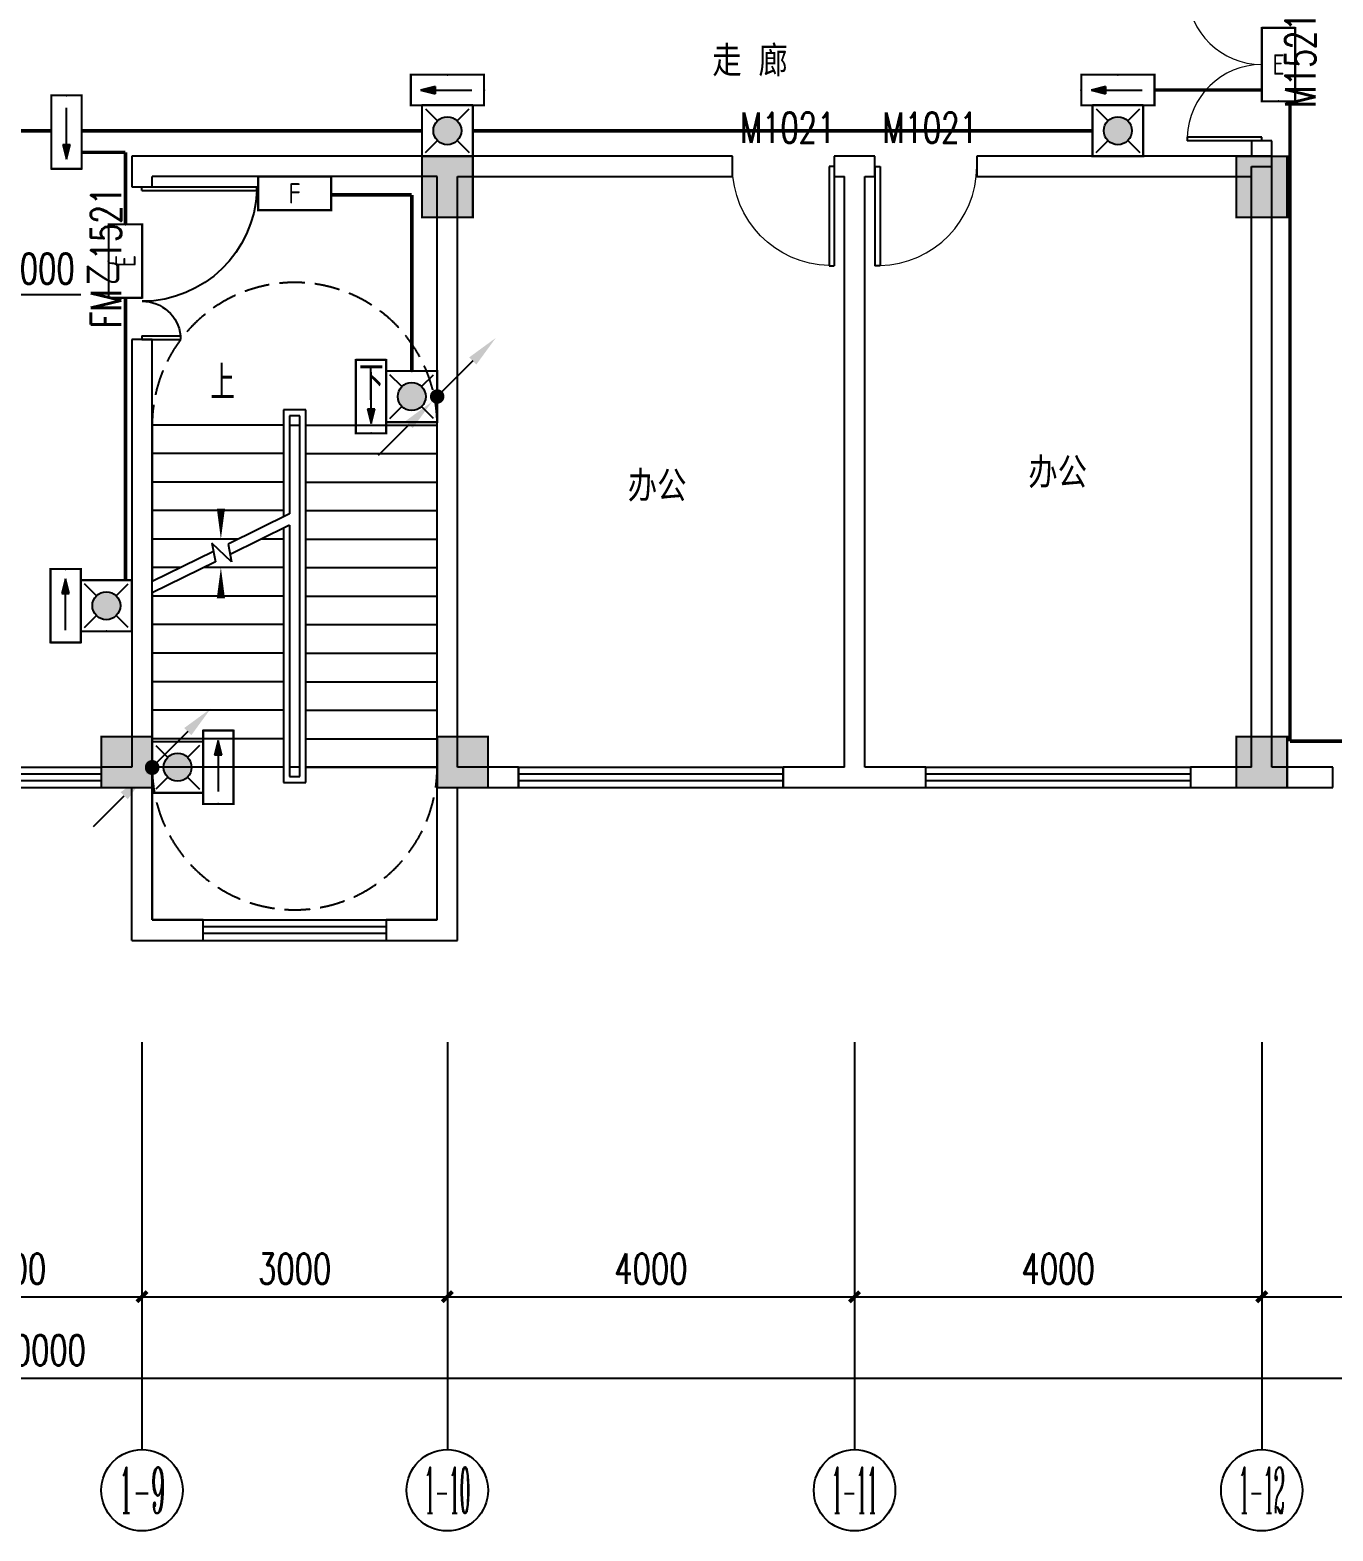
# Model space of a CAD drawing. Extents: x -6243262 to 3079315, y -2914302 to 172723.
# Drawn here: x -1797498 to -1784698, y -671430 to -656691 of the extents above; entities that cross this region are included whole.
import ezdxf
from ezdxf.enums import TextEntityAlignment as Align

# ---------------------------------------------------------------- set-up
doc = ezdxf.new("R2010")
doc.units = 0
doc.header["$LTSCALE"] = 1000
doc.linetypes.add('DASH', pattern=[0.35, 0.25, -0.1])
for name, color, linetype in [('0-柱网', 2, 'Continuous'), ('AXIS', 3, 'Continuous'), ('AXIS_TEXT', 7, 'Continuous'), ('DIM_ELEV', 3, 'Continuous'), ('DIM_SYMB', 3, 'Continuous'), ('DOOR_FIRE', 4, 'Continuous'), ('DOOR_FIRE_TEXT', 7, 'Continuous'), ('EQUIP-应急', 3, 'Continuous'), ('LWIRE', 4, 'Continuous'), ('PUB_TEXT', 7, 'Continuous'), ('STAIR', 2, 'Continuous'), ('WALL', 9, 'Continuous'), ('WINDOW', 4, 'Continuous'), ('WINDOW_TEXT', 7, 'Continuous'), ('WIRE-应急', 1, 'DASH')]:
    doc.layers.add(name, color=color, linetype=linetype)
doc.styles.add('-宋体', font='', dxfattribs={"width": 0.8})
doc.styles.add('_TCH_AXIS', font='COMPLEX', dxfattribs={"bigfont": 'GBCBIG'})
doc.styles.add('_TCH_DIM', font='SIMPLEX', dxfattribs={"bigfont": 'GBCBIG'})
doc.styles.add('_TCH_DIM_T3', font='SIMPLEX', dxfattribs={"width": 0.705882, "bigfont": 'GBCBIG'})
doc.styles.add('_TCH_WINDOW', font='SIMPLEX', dxfattribs={"height": 3.5, "bigfont": 'GBCBIG'})
doc.styles.add('_TEL_ATTDEF', font='gbenor', dxfattribs={"bigfont": 'gbcbig'})
doc.styles.add('_TEL_DIM', font='SIMPLEX', dxfattribs={"width": 0.8, "height": 3.5, "bigfont": 'HZTXT'})
doc.styles.add('COMPLEX', font='COMPLEX')
doc.styles.get("Standard").update_dxf_attribs({"font": 'gbenor.shx', "bigfont": 'gbcbig.shx'})
doc.styles.get('-宋体').set_extended_font_data('SimSun')
doc.dimstyles.new('_TCH_ARCH&&100', dxfattribs={"dimtxt": 297.5, "dimasz": 100, "dimexe": 250, "dimexo": 300, "dimgap": 126.25, "dimtad": 1, "dimdec": 0, "dimzin": 0, "dimdsep": 46, "dimtxsty": '_TCH_DIM_T3', "dimblk": 'ARCHTICK', "dimcen": 0.09, "dimclrt": 7, "dimazin": 2, "dimtfac": 1, "dimtdec": 0, "dimtix": 1, "dimtmove": 2, "dimatfit": 3, "dimfxl": 0, "dimtolj": 1, "dimtzin": 0, "dimarcsym": 0})

# ---------------------------------------------------------------- blocks, each defined once
blk = doc.blocks.new('1#柱网')
at = {"layer": '0-柱网'}
for points in [[(517855, 85967), (517855, 85367), (518355, 85367), (518355, 85967)], [(525855, 85967), (525855, 85367), (526355, 85367), (526355, 85967)], [(514705, 80267), (514705, 79767), (515205, 79767), (515205, 80267)], [(518005, 80267), (518005, 79767), (518505, 79767), (518505, 80267)], [(525855, 80267), (525855, 79767), (526355, 79767), (526355, 80267)]]:
    blk.add_hatch(color=0, dxfattribs=at).paths.add_polyline_path(points)
at = {"layer": '0-柱网', "color": 0, "const_width": 20}
for points in [[(517855, 85967), (517855, 85367), (518355, 85367), (518355, 85967), (517855, 85967)], [(525855, 85967), (525855, 85367), (526355, 85367), (526355, 85967), (525855, 85967)], [(514705, 80267), (514705, 79767), (515205, 79767), (515205, 80267), (514705, 80267)], [(518005, 80267), (518005, 79767), (518505, 79767), (518505, 80267), (518005, 80267)], [(525855, 80267), (525855, 79767), (526355, 79767), (526355, 80267), (525855, 80267)]]:
    blk.add_lwpolyline(points, dxfattribs=at)
blk = doc.blocks.new('$WINLIB2D$00000001')
at = {"color": 0}
for points in [[(-0.5, 0.5), (-0.5, -0.5)], [(-0.5, 0.5), (0.5, 0.5)], [(0.5, -0.5), (0.5, 0.5)], [(0.5, 0.1667), (-0.5, 0.1667)], [(0.5, -0.1667), (-0.5, -0.1667)], [(-0.5, -0.5), (0.5, -0.5)]]:
    blk.add_lwpolyline(points, dxfattribs=at)
blk = doc.blocks.new('$DorLib2D$00000002')
at = {"color": 0}
for p, q in [((-0.5, 0), (-0.5, 0.4875)), ((-0.475, 0.4875), (-0.5, 0.4875)), ((-0.475, 0), (-0.475, 0.4875)), ((0.475, 0), (0.475, 0.4875)), ((0.475, 0.4875), (0.5, 0.4875)), ((0.5, 0), (0.5, 0.4875)), ((-0.5, 0), (-0.475, 0)), ((0.5, 0), (0.475, 0))]:
    blk.add_line(p, q, dxfattribs=at)
at = {"color": 0, "lineweight": 13}
for centre, start, end in [((-0.4875, 0), 0, 88.53072), ((0.4875, 0), 91.46928, 180)]:
    blk.add_arc(centre, 0.4875, start, end, dxfattribs=at)
blk = doc.blocks.new('$DorLib2D$00000001')
at = {"color": 0}
for p, q in [((0.45, 0.975), (0.5, 0.975)), ((0.45, 0), (0.45, 0.975)), ((0.5, 0), (0.5, 0.975)), ((0.5, 0), (0.45, 0))]:
    blk.add_line(p, q, dxfattribs=at)
at = {"color": 0, "lineweight": 13}
blk.add_arc((0.475, 0), 0.975, 91.4693, 180, dxfattribs=at)
blk = doc.blocks.new('$DorLib2D$00000225')
at = {"color": 0}
for p, q in [((0.475, -0.0014), (0.475, 0.7521)), ((0.475, 0.7521), (0.5, 0.7521)), ((0.5, -0.0014), (0.5, 0.7521)), ((-0.5, 0), (-0.5, 0.252)), ((-0.475, 0.252), (-0.5, 0.252)), ((-0.475, 0), (-0.475, 0.252)), ((-0.475, 0), (-0.5, 0)), ((0.475, -0.0014), (0.5, -0.0014))]:
    blk.add_line(p, q, dxfattribs=at)
for centre, radius, start, end in [((0.5046, -0.0019), 0.7546, 92.24927, 179.72377), ((-0.5008, 0.0026), 0.2508, 359.78987, 84.09744)]:
    blk.add_arc(centre, radius, start, end, dxfattribs=at)
blk = doc.blocks.new('_ArchTick')
at = {"color": 0, "linetype": 'ByBlock', "const_width": 0.4}
blk.add_lwpolyline([(-0.5, -0.5), (0.5, 0.5)], dxfattribs=at)
blk = doc.blocks.new('*D120')
at = {"layer": 'AXIS', "color": 0, "lineweight": -2, "transparency": 16777216}
for p, q in [((1416495, -788352), (1416495, -791602)), ((1456495, -788352), (1456495, -791602)), ((1416495, -791352), (1456495, -791352))]:
    blk.add_line(p, q, dxfattribs=at)
at = {"layer": 'Defpoints', "color": 0, "transparency": 16777216}
for p in [(1416495, -788052), (1456495, -788052), (1456495, -791352)]:
    blk.add_point(p, dxfattribs=at)
at = {"layer": 'AXIS', "color": 0, "lineweight": -2, "transparency": 16777216, "xscale": 100, "yscale": 100, "zscale": 100, "rotation": 180}
blk.add_blockref('_ArchTick', (1416495, -791352), dxfattribs=at)
at = {"layer": 'AXIS', "color": 0, "lineweight": -2, "transparency": 16777216, "xscale": 100, "yscale": 100, "zscale": 100}
blk.add_blockref('_ArchTick', (1456495, -791352), dxfattribs=at)
at = {"layer": 'AXIS', "color": 7, "transparency": 16777216, "insert": (1436495, -791077), "char_height": 297.5, "attachment_point": 5, "style": '_TCH_DIM_T3'}
blk.add_mtext('\\A1;40000', dxfattribs=at)
blk = doc.blocks.new('*D121')
at = {"layer": 'AXIS', "color": 0, "lineweight": -2, "transparency": 16777216}
for p, q in [((1448495, -788352), (1448495, -790802)), ((1456495, -788352), (1456495, -790802)), ((1448495, -790552), (1456495, -790552))]:
    blk.add_line(p, q, dxfattribs=at)
at = {"layer": 'Defpoints', "color": 0, "transparency": 16777216}
for p in [(1448495, -788052), (1456495, -788052), (1456495, -790552)]:
    blk.add_point(p, dxfattribs=at)
at = {"layer": 'AXIS', "color": 0, "lineweight": -2, "transparency": 16777216, "xscale": 100, "yscale": 100, "zscale": 100, "rotation": 180}
blk.add_blockref('_ArchTick', (1448495, -790552), dxfattribs=at)
at = {"layer": 'AXIS', "color": 0, "lineweight": -2, "transparency": 16777216, "xscale": 100, "yscale": 100, "zscale": 100}
blk.add_blockref('_ArchTick', (1456495, -790552), dxfattribs=at)
at = {"layer": 'AXIS', "color": 7, "transparency": 16777216, "insert": (1452495, -790277), "char_height": 297.5, "attachment_point": 5, "style": '_TCH_DIM_T3'}
blk.add_mtext('\\A1;8000', dxfattribs=at)
blk = doc.blocks.new('*D122')
at = {"layer": 'AXIS', "color": 0, "lineweight": -2, "transparency": 16777216}
for p, q in [((1444495, -788352), (1444495, -790802)), ((1448495, -788352), (1448495, -790802)), ((1444495, -790552), (1448495, -790552))]:
    blk.add_line(p, q, dxfattribs=at)
at = {"layer": 'Defpoints', "color": 0, "transparency": 16777216}
for p in [(1444495, -788052), (1448495, -788052), (1448495, -790552)]:
    blk.add_point(p, dxfattribs=at)
at = {"layer": 'AXIS', "color": 0, "lineweight": -2, "transparency": 16777216, "xscale": 100, "yscale": 100, "zscale": 100, "rotation": 180}
blk.add_blockref('_ArchTick', (1444495, -790552), dxfattribs=at)
at = {"layer": 'AXIS', "color": 0, "lineweight": -2, "transparency": 16777216, "xscale": 100, "yscale": 100, "zscale": 100}
blk.add_blockref('_ArchTick', (1448495, -790552), dxfattribs=at)
at = {"layer": 'AXIS', "color": 7, "transparency": 16777216, "insert": (1446495, -790277), "char_height": 297.5, "attachment_point": 5, "style": '_TCH_DIM_T3'}
blk.add_mtext('\\A1;4000', dxfattribs=at)
blk = doc.blocks.new('*D123')
at = {"layer": 'AXIS', "color": 0, "lineweight": -2, "transparency": 16777216}
for p, q in [((1440495, -788352), (1440495, -790802)), ((1444495, -788352), (1444495, -790802)), ((1440495, -790552), (1444495, -790552))]:
    blk.add_line(p, q, dxfattribs=at)
at = {"layer": 'Defpoints', "color": 0, "transparency": 16777216}
for p in [(1440495, -788052), (1444495, -788052), (1444495, -790552)]:
    blk.add_point(p, dxfattribs=at)
at = {"layer": 'AXIS', "color": 0, "lineweight": -2, "transparency": 16777216, "xscale": 100, "yscale": 100, "zscale": 100, "rotation": 180}
blk.add_blockref('_ArchTick', (1440495, -790552), dxfattribs=at)
at = {"layer": 'AXIS', "color": 0, "lineweight": -2, "transparency": 16777216, "xscale": 100, "yscale": 100, "zscale": 100}
blk.add_blockref('_ArchTick', (1444495, -790552), dxfattribs=at)
at = {"layer": 'AXIS', "color": 7, "transparency": 16777216, "insert": (1442495, -790277), "char_height": 297.5, "attachment_point": 5, "style": '_TCH_DIM_T3'}
blk.add_mtext('\\A1;4000', dxfattribs=at)
blk = doc.blocks.new('*D124')
at = {"layer": 'AXIS', "color": 0, "lineweight": -2, "transparency": 16777216}
for p, q in [((1437495, -788352), (1437495, -790802)), ((1440495, -788352), (1440495, -790802)), ((1437495, -790552), (1440495, -790552))]:
    blk.add_line(p, q, dxfattribs=at)
at = {"layer": 'Defpoints', "color": 0, "transparency": 16777216}
for p in [(1437495, -788052), (1440495, -788052), (1440495, -790552)]:
    blk.add_point(p, dxfattribs=at)
at = {"layer": 'AXIS', "color": 0, "lineweight": -2, "transparency": 16777216, "xscale": 100, "yscale": 100, "zscale": 100, "rotation": 180}
blk.add_blockref('_ArchTick', (1437495, -790552), dxfattribs=at)
at = {"layer": 'AXIS', "color": 0, "lineweight": -2, "transparency": 16777216, "xscale": 100, "yscale": 100, "zscale": 100}
blk.add_blockref('_ArchTick', (1440495, -790552), dxfattribs=at)
at = {"layer": 'AXIS', "color": 7, "transparency": 16777216, "insert": (1438995, -790277), "char_height": 297.5, "attachment_point": 5, "style": '_TCH_DIM_T3'}
blk.add_mtext('\\A1;3000', dxfattribs=at)
blk = doc.blocks.new('*D125')
at = {"layer": 'AXIS', "color": 0, "lineweight": -2, "transparency": 16777216}
for p, q in [((1434895, -788352), (1434895, -790802)), ((1437495, -788352), (1437495, -790802)), ((1434895, -790552), (1437495, -790552))]:
    blk.add_line(p, q, dxfattribs=at)
at = {"layer": 'Defpoints', "color": 0, "transparency": 16777216}
for p in [(1434895, -788052), (1437495, -788052), (1437495, -790552)]:
    blk.add_point(p, dxfattribs=at)
at = {"layer": 'AXIS', "color": 0, "lineweight": -2, "transparency": 16777216, "xscale": 100, "yscale": 100, "zscale": 100, "rotation": 180}
blk.add_blockref('_ArchTick', (1434895, -790552), dxfattribs=at)
at = {"layer": 'AXIS', "color": 0, "lineweight": -2, "transparency": 16777216, "xscale": 100, "yscale": 100, "zscale": 100}
blk.add_blockref('_ArchTick', (1437495, -790552), dxfattribs=at)
at = {"layer": 'AXIS', "color": 7, "transparency": 16777216, "insert": (1436195, -790277), "char_height": 297.5, "attachment_point": 5, "style": '_TCH_DIM_T3'}
blk.add_mtext('\\A1;2600', dxfattribs=at)
blk = doc.blocks.new('_AXISO')
at = {"color": 0}
blk.add_circle((0, 0), 0.5, dxfattribs=at)
at = {"layer": 'AXIS_TEXT', "color": 0, "style": 'COMPLEX', "width": 1.041667}
blk.add_attdef('A', text='', height=0.56, dxfattribs=at).set_placement((-0.25, -0.28), (0.25, -0.28), align=Align.FIT)
blk = doc.blocks.new('$equip$00002604')
blk.add_hatch(color=256).paths.add_polyline_path([(0.275, 0.5, 1), (-0.274, 0.5, 1)])
for p, q in [((-0.429, 0.929), (-0.194, 0.694)), ((0.194, 0.694), (0.429, 0.929)), ((-0.429, 0.071), (-0.194, 0.306)), ((0.194, 0.306), (0.429, 0.071))]:
    blk.add_line(p, q)
at = {"const_width": 0.04}
blk.add_lwpolyline([(-0.5, 1), (-0.5, 0), (0.5, 0), (0.5, 1), (-0.5, 1), (-0.5, 0)], dxfattribs=at)
blk.add_lwpolyline([(-0.5, 1), (-0.5, 0), (0.5, 0), (0.5, 1)], close=True)
blk.add_circle((0, 0.5), 0.275)
for p in [(0, 1), (-0.5, 0.5), (0.5, 0.5), (0, 0)]:
    blk.add_point(p)
at = {"color": 7, "style": '_TEL_DIM', "flags": 1}
blk.add_attdef('A', text='', height=0.000025, dxfattribs=at).set_placement((0, 0), align=Align.MIDDLE_CENTER)
blk = doc.blocks.new('$TelecSys$00000079')
for p, q in [((0.7, 0.7), (0, 0)), ((0.104, 0.104), (0.104, 0.104)), ((-0.104, -0.104), (-0.104, -0.104))]:
    blk.add_line(p, q)
at = {"const_width": 0.142}
blk.add_lwpolyline([(-0.071, 0, 1), (0.071, 0, 1)], format="xyb", close=True, dxfattribs=at)
blk.add_solid([(0.63, 0.77), (0.77, 0.63), (1.15, 1.15)])
at = {"width": 0.8, "flags": 9}
blk.add_attdef('A', (0, 0), '', height=0.00002, dxfattribs=at)
blk = doc.blocks.new('$equip$00002541')
blk.add_hatch(color=256).paths.add_polyline_path([(-0.24, 0.372), (-0.528, 0.3), (-0.24, 0.228)])
for p, q in [((-0.72, 0.6), (-0.72, 0)), ((0.72, 0.6), (-0.72, 0.6)), ((0.72, 0), (0.72, 0.6)), ((-0.24, 0.372), (-0.528, 0.3)), ((-0.528, 0.3), (-0.24, 0.228)), ((-0.24, 0.372), (-0.24, 0.228)), ((-0.72, 0), (0.72, 0))]:
    blk.add_line(p, q)
at = {"color": 7}
blk.add_line((-0.48, 0.3), (0.48, 0.3), dxfattribs=at)
at = {"const_width": 0.04}
blk.add_lwpolyline([(-0.72, 0.6), (-0.72, 0), (0.72, 0), (0.72, 0.6), (-0.72, 0.6), (-0.72, 0)], dxfattribs=at)
for p in [(0, 0.6), (-0.72, 0.3), (0.72, 0.3), (0, 0)]:
    blk.add_point(p)
at = {"color": 7, "style": '_TEL_DIM', "flags": 1}
blk.add_attdef('A', text='', height=0.00002, dxfattribs=at).set_placement((0, 0), align=Align.MIDDLE_CENTER)
blk = doc.blocks.new('$equip$00002540')
blk.add_hatch(color=256).paths.add_polyline_path([(0.24, 0.372), (0.24, 0.228), (0.528, 0.3)])
for p, q in [((-0.72, 0.6), (-0.72, 0)), ((0.72, 0.6), (-0.72, 0.6)), ((0.72, 0), (0.72, 0.6)), ((0.24, 0.372), (0.24, 0.228)), ((0.528, 0.3), (0.24, 0.372)), ((0.24, 0.228), (0.528, 0.3)), ((-0.72, 0), (0.72, 0))]:
    blk.add_line(p, q)
at = {"color": 7}
blk.add_line((-0.48, 0.3), (0.48, 0.3), dxfattribs=at)
at = {"const_width": 0.04}
blk.add_lwpolyline([(-0.72, 0.6), (-0.72, 0), (0.72, 0), (0.72, 0.6), (-0.72, 0.6), (-0.72, 0)], dxfattribs=at)
for p in [(0, 0.6), (-0.72, 0.3), (0.72, 0.3), (0, 0)]:
    blk.add_point(p)
at = {"color": 7, "style": '_TEL_DIM', "flags": 1}
blk.add_attdef('A', text='', height=0.00002, dxfattribs=at).set_placement((0, 0), align=Align.MIDDLE_CENTER)
blk = doc.blocks.new('$equip$00002534')
for p, q in [((-0.72, 0.66), (-0.72, 0)), ((0.72, 0.66), (-0.72, 0.66)), ((0.72, 0), (0.72, 0.66)), ((-0.72, 0), (0.72, 0))]:
    blk.add_line(p, q)
at = {"const_width": 0.04}
blk.add_lwpolyline([(-0.72, 0.66), (-0.72, 0), (0.72, 0), (0.72, 0.66), (-0.72, 0.66), (-0.72, 0)], dxfattribs=at)
for p in [(0, 0.66), (-0.72, 0.33), (0.72, 0.33), (0, 0)]:
    blk.add_point(p)
at = {"color": 7, "style": '_TEL_DIM'}
blk.add_attdef('$TEXT$', text='', height=0.4, dxfattribs=at).set_placement((0, 0.33), align=Align.MIDDLE_CENTER)
at = {"color": 7, "style": '_TEL_DIM', "flags": 1}
blk.add_attdef('A', text='', height=0.00002, dxfattribs=at).set_placement((0, 0), align=Align.MIDDLE_CENTER)
blk = doc.blocks.new('$TelecSys$00000081')
for p, q in [((0.104, 0.104), (0.104, 0.104)), ((-0.104, -0.104), (-0.104, -0.104)), ((-1.15, -1.15), (-0.55, -0.55))]:
    blk.add_line(p, q)
at = {"const_width": 0.142}
blk.add_lwpolyline([(0.071, 0, 1), (-0.071, 0, 1)], format="xyb", close=True, dxfattribs=at)
blk.add_solid([(-0.62, -0.48), (-0.48, -0.62), (-0.1, -0.1)])
at = {"width": 0.8, "flags": 9}
blk.add_attdef('A', (0, 0), '', height=0.00002, rotation=180, dxfattribs=at)
blk = doc.blocks.new('$equip$00003179')
for p, q in [((0.72, 0.66), (-0.72, 0.66)), ((-0.72, 0.66), (-0.72, 0)), ((0.72, 0), (0.72, 0.66)), ((-0.72, 0), (0.72, 0))]:
    blk.add_line(p, q)
at = {"const_width": 0.04}
blk.add_lwpolyline([(-0.72, 0.66), (-0.72, 0), (0.72, 0), (0.72, 0.66), (-0.72, 0.66), (-0.72, 0)], dxfattribs=at)
for p in [(0, 0.66), (-0.72, 0.33), (0.72, 0.33), (0, 0)]:
    blk.add_point(p)
at = {"color": 7, "style": '_TEL_DIM'}
blk.add_attdef('$TEXT$', text='', height=0.4, dxfattribs=at).set_placement((0, 0.33), align=Align.MIDDLE_CENTER)
at = {"color": 7, "style": '_TEL_DIM', "flags": 1}
for tag in ['A', 'REMARK']:
    blk.add_attdef(tag, text='', height=0.00002, dxfattribs=at).set_placement((0, 0), align=Align.MIDDLE_CENTER)
blk = doc.blocks.new('33')
at = {"color": 8, "linetype": 'DASH'}
for centre, start, end in [((1438995.1, -781992.2), 359.99993, 180.00007), ((1438995.1, -785352.2), 179.99993, 0.00007)]:
    blk.add_arc(centre, 1400, start, end, dxfattribs=at)
at = {"layer": 'AXIS', "color": 8}
for p, q in [((1437495.1, -788052.2), (1437495.1, -792052.2)), ((1440495.1, -788052.2), (1440495.1, -792052.2)), ((1444495.1, -788052.2), (1444495.1, -792052.2)), ((1448495.1, -788052.2), (1448495.1, -792052.2))]:
    blk.add_line(p, q, dxfattribs=at)
at = {"layer": 'DIM_ELEV', "color": 8}
blk.add_line((1435584, -780710.6), (1436893.9, -780710.6), dxfattribs=at)
at = {"layer": 'DIM_SYMB', "color": 8}
for points in [[(1438270.1, -781852.2, 0, 0, 0), (1438270.1, -783112.2, 0, 80, 0), (1438270.1, -782812.2, 0, 0, 0)], [(1439720.1, -781852.2, 0, 0, 0), (1439720.1, -786102.2, 0, 0, 0), (1438270.1, -786102.2, 0, 0, 0), (1438270.1, -783392.2, 0, 80, 0), (1438270.1, -783692.2, 0, 0, 0)]]:
    blk.add_lwpolyline(points, format="xyseb", dxfattribs=at)
at = {"layer": 'STAIR', "color": 8}
for p, q in [((1439105.1, -781842.2), (1438885.1, -781842.2)), ((1438885.1, -781842.2), (1438885.1, -782893.9)), ((1439045.1, -781902.2), (1438945.1, -781902.2)), ((1438945.1, -781902.2), (1438945.1, -782864.4)), ((1439045.1, -785442.2), (1439045.1, -781902.2)), ((1439105.1, -785502.2), (1439105.1, -781842.2)), ((1437595.1, -781992.2), (1437595.1, -783528.5)), ((1438885.1, -781992.2), (1437595.1, -781992.2)), ((1438945.1, -781992.2), (1438945.1, -782864.4)), ((1438945.1, -781992.2), (1439045.1, -781992.2)), ((1439045.1, -785352.2), (1439045.1, -781992.2)), ((1439105.1, -781992.2), (1440395.1, -781992.2)), ((1440395.1, -785352.2), (1440395.1, -781992.2)), ((1438885.1, -782272.2), (1437595.1, -782272.2)), ((1439105.1, -782272.2), (1440395.1, -782272.2)), ((1438885.1, -782552.2), (1437595.1, -782552.2)), ((1439105.1, -782552.2), (1440395.1, -782552.2)), ((1438885.1, -782832.2), (1437595.1, -782832.2)), ((1438945.1, -782864.4), (1438340.7, -783161.8)), ((1439105.1, -782832.2), (1440395.1, -782832.2)), ((1438945.1, -782975.9), (1438360.8, -783263.3)), ((1438885.1, -783005.4), (1438885.1, -785502.2)), ((1438945.1, -782975.9), (1438945.1, -785352.2)), ((1438945.1, -782975.9), (1438945.1, -785442.2)), ((1438441.4, -783112.2), (1437595.1, -783112.2)), ((1438197.4, -783232.3), (1437595.1, -783528.5)), ((1438375.3, -783336.8), (1438181.2, -783150.6)), ((1438181.2, -783150.6), (1438217.5, -783333.8)), ((1438340.7, -783161.8), (1438375.3, -783336.8)), ((1438885.1, -783112.2), (1438668, -783112.2)), ((1439105.1, -783112.2), (1440395.1, -783112.2)), ((1438217.5, -783333.8), (1437595.1, -783640)), ((1437872.3, -783392.2), (1437595.1, -783392.2)), ((1438885.1, -783392.2), (1438098.8, -783392.2)), ((1439105.1, -783392.2), (1440395.1, -783392.2)), ((1437595.1, -783640), (1437595.1, -785352.2)), ((1438885.1, -783672.2), (1437595.1, -783672.2)), ((1439105.1, -783672.2), (1440395.1, -783672.2)), ((1438885.1, -783952.2), (1437595.1, -783952.2)), ((1439105.1, -783952.2), (1440395.1, -783952.2)), ((1438885.1, -784232.2), (1437595.1, -784232.2)), ((1439105.1, -784232.2), (1440395.1, -784232.2)), ((1438885.1, -784512.2), (1437595.1, -784512.2)), ((1439105.1, -784512.2), (1440395.1, -784512.2)), ((1438885.1, -784792.2), (1437595.1, -784792.2)), ((1439105.1, -784792.2), (1440395.1, -784792.2)), ((1438885.1, -785072.2), (1437595.1, -785072.2)), ((1439105.1, -785072.2), (1440395.1, -785072.2)), ((1438885.1, -785352.2), (1437595.1, -785352.2)), ((1437595.1, -785352.2), (1437595.1, -786852.2)), ((1438885.1, -785352.2), (1437595.1, -785352.2)), ((1439045.1, -785352.2), (1438945.1, -785352.2)), ((1438945.1, -785442.2), (1439045.1, -785442.2)), ((1439105.1, -785352.2), (1440395.1, -785352.2)), ((1440395.1, -785352.2), (1439105.1, -785352.2)), ((1440395.1, -786852.2), (1440395.1, -785352.2)), ((1438885.1, -785502.2), (1439105.1, -785502.2)), ((1437595.1, -786852.2), (1440395.1, -786852.2))]:
    blk.add_line(p, q, dxfattribs=at)
at = {"layer": 'WALL', "color": 8}
for p, q in [((1448595.1, -779202.2), (1448395.1, -779202.2)), ((1448395.1, -779202.2), (1448395.1, -779352.2)), ((1448595.1, -779452.2), (1448595.1, -779202.2)), ((1440495.1, -779352.2), (1437395.1, -779352.2)), ((1437395.1, -779352.2), (1437395.1, -779652.2)), ((1443295.1, -779352.2), (1440495.1, -779352.2)), ((1443295.1, -779552.2), (1443295.1, -779352.2)), ((1444495.1, -779352.2), (1444295.1, -779352.2)), ((1444295.1, -779352.2), (1444295.1, -779552.2)), ((1444695.1, -779352.2), (1444495.1, -779352.2)), ((1444695.1, -779552.2), (1444695.1, -779352.2)), ((1448595.1, -779352.2), (1445695.1, -779352.2)), ((1445695.1, -779352.2), (1445695.1, -779552.2)), ((1440395.1, -779552.2), (1437595.1, -779552.2)), ((1437595.1, -779652.2), (1437595.1, -779552.2)), ((1440395.1, -785452.2), (1440395.1, -779552.2)), ((1440595.1, -779552.2), (1443295.1, -779552.2)), ((1440595.1, -785352.2), (1440595.1, -779552.2)), ((1444295.1, -779552.2), (1444395.1, -779552.2)), ((1444395.1, -785352.2), (1444395.1, -779552.2)), ((1444595.1, -785352.2), (1444595.1, -779552.2)), ((1444595.1, -779552.2), (1444695.1, -779552.2)), ((1445695.1, -779552.2), (1448395.1, -779552.2)), ((1448395.1, -785352.2), (1448395.1, -779452.2)), ((1448395.1, -779452.2), (1448595.1, -779452.2)), ((1448595.1, -785352.2), (1448595.1, -779452.2)), ((1437395.1, -779652.2), (1437595.1, -779652.2)), ((1437595.1, -781152.2), (1437395.1, -781152.2)), ((1437395.1, -781152.2), (1437395.1, -785352.2)), ((1437595.1, -785452.2), (1437595.1, -781152.2)), ((1437395.1, -785352.2), (1437095.1, -785352.2)), ((1437095.1, -785352.2), (1437095.1, -785552.2)), ((1441195.1, -785352.2), (1440595.1, -785352.2)), ((1441195.1, -785552.2), (1441195.1, -785352.2)), ((1444395.1, -785352.2), (1443795.1, -785352.2)), ((1443795.1, -785352.2), (1443795.1, -785552.2)), ((1445195.1, -785352.2), (1444595.1, -785352.2)), ((1445195.1, -785552.2), (1445195.1, -785352.2)), ((1448395.1, -785352.2), (1447795.1, -785352.2)), ((1447795.1, -785352.2), (1447795.1, -785552.2)), ((1449195.1, -785352.2), (1448595.1, -785352.2)), ((1449195.1, -785552.2), (1449195.1, -785352.2)), ((1437095.1, -785552.2), (1437395.1, -785552.2)), ((1437395.1, -787052.2), (1437395.1, -785552.2)), ((1437595.1, -786852.2), (1437595.1, -785452.2)), ((1440395.1, -786852.2), (1440395.1, -785452.2)), ((1440595.1, -785552.2), (1441195.1, -785552.2)), ((1440595.1, -787052.2), (1440595.1, -785552.2)), ((1443795.1, -785552.2), (1444495.1, -785552.2)), ((1444495.1, -785552.2), (1445195.1, -785552.2)), ((1447795.1, -785552.2), (1448495.1, -785552.2)), ((1448495.1, -785552.2), (1449195.1, -785552.2)), ((1438095.1, -786852.2), (1437595.1, -786852.2)), ((1438095.1, -787052.2), (1438095.1, -786852.2)), ((1440395.1, -786852.2), (1439895.1, -786852.2)), ((1439895.1, -786852.2), (1439895.1, -787052.2)), ((1437395.1, -787052.2), (1438095.1, -787052.2)), ((1439895.1, -787052.2), (1440595.1, -787052.2))]:
    blk.add_line(p, q, dxfattribs=at)
at = {"layer": '0-柱网', "color": 8}
blk.add_blockref('1#柱网', (922390.1, -865319.4), dxfattribs=at)
at = {"layer": 'AXIS', "color": 8}
ref = blk.add_blockref('_AXISO', (1437495.1, -792452.2), dxfattribs=dict(at, xscale=800, yscale=800, zscale=800))
ref.add_attrib('A', '1-9', dxfattribs={"layer": 'AXIS_TEXT', "color": 8, "height": 452.55, "style": '_TCH_AXIS', "width": 0.381818}).set_placement((1437268.8, -792678.5), (1437721.4, -792678.5), align=Align.FIT)
ref = blk.add_blockref('_AXISO', (1440495.1, -792452.2), dxfattribs=dict(at, xscale=800, yscale=800, zscale=800))
ref.add_attrib('A', '1-10', dxfattribs={"layer": 'AXIS_TEXT', "color": 8, "height": 452.55, "style": '_TCH_AXIS', "width": 0.3}).set_placement((1440268.8, -792678.5), (1440721.4, -792678.5), align=Align.FIT)
ref = blk.add_blockref('_AXISO', (1444495.1, -792452.2), dxfattribs=dict(at, xscale=800, yscale=800, zscale=800))
ref.add_attrib('A', '1-11', dxfattribs={"layer": 'AXIS_TEXT', "color": 8, "height": 452.55, "style": '_TCH_AXIS', "width": 0.323077}).set_placement((1444268.8, -792678.5), (1444721.4, -792678.5), align=Align.FIT)
ref = blk.add_blockref('_AXISO', (1448495.1, -792452.2), dxfattribs=dict(at, xscale=800, yscale=800, zscale=800))
ref.add_attrib('A', '1-12', dxfattribs={"layer": 'AXIS_TEXT', "color": 8, "height": 452.55, "style": '_TCH_AXIS', "width": 0.3}).set_placement((1448268.8, -792678.5), (1448721.4, -792678.5), align=Align.FIT)
at = {"layer": 'DOOR_FIRE', "color": 8, "xscale": 1500, "yscale": -1500, "zscale": 200, "rotation": 90}
blk.add_blockref('$DorLib2D$00000225', (1437495.1, -780402.2), dxfattribs=at)
at = {"layer": 'WINDOW', "color": 8}
ref = blk.add_blockref('$DorLib2D$00000002', (1448495.1, -778452.2), dxfattribs=dict(at, xscale=1500, yscale=1500, zscale=1500, rotation=90))
ref.add_attrib('A', 'M1521', (1449023.8, -778877.2), dxfattribs={"layer": 'WINDOW_TEXT', "color": 8, "height": 297.5, "rotation": 90, "style": '_TCH_WINDOW', "width": 0.705882})
ref = blk.add_blockref('$DorLib2D$00000001', (1443795.1, -779452.2), dxfattribs=dict(at, xscale=-1000, yscale=1000, zscale=-1000, rotation=180))
ref.add_attrib('A', 'M1021', (1443370.1, -779221), dxfattribs={"layer": 'WINDOW_TEXT', "color": 8, "height": 297.5, "style": '_TCH_WINDOW', "width": 0.705882})
ref = blk.add_blockref('$DorLib2D$00000001', (1445195.1, -779452.2), dxfattribs=dict(at, xscale=1000, yscale=1000, zscale=1000, rotation=180))
ref.add_attrib('A', 'M1021', (1444770.1, -779221), dxfattribs={"layer": 'WINDOW_TEXT', "color": 8, "height": 297.5, "style": '_TCH_WINDOW', "width": 0.705882})
at = {"layer": 'WINDOW', "color": 8, "rotation": 180}
for p, xscale, yscale, zscale in [((1436045.1, -785452.2), -2099.999999998254, 200, -2099.999999998254), ((1442495.1, -785452.2), -2600, -200, -2600), ((1446495.1, -785452.2), -2600, 200, -2600), ((1438995.1, -786952.2), -1800, 200, -1800)]:
    blk.add_blockref('$WINLIB2D$00000001', p, dxfattribs=dict(at, xscale=xscale, yscale=yscale, zscale=zscale))
at = {"layer": 'DIM_ELEV', "color": 7, "style": '_TCH_DIM', "width": 0.705882}
blk.add_text('9.000', height=297.5, dxfattribs=at).set_placement((1436023.9, -780605.6))
at = {"layer": 'DIM_SYMB', "color": 7, "style": '_TCH_DIM'}
for s, p in [('上', (1438165.9, -781747.2)), ('下', (1439625.2, -781747.2))]:
    blk.add_text(s, height=337.6, dxfattribs=at).set_placement(p)
at = {"layer": 'DOOR_FIRE_TEXT', "color": 8, "style": '_TCH_WINDOW', "width": 0.705882}
for s, p in [('1521', (1437290.2, -780374.3)), ('FM', (1437290.2, -781040.1))]:
    blk.add_text(s, height=297.5, rotation=90, dxfattribs=at).set_placement(p)
at = {"layer": 'DOOR_FIRE_TEXT', "color": 8, "style": '_TCH_WINDOW'}
blk.add_text('乙', height=337.6, rotation=90, dxfattribs=at).set_placement((1437290.2, -780620.1))
at = {"layer": 'PUB_TEXT', "color": 8, "style": '-宋体', "width": 0.8}
for s, height, p in [('走', 264.3, (1443097.7, -778538.3)), ('廊', 264.3, (1443551.4, -778538.3)), ('办公', 264.35, (1446201.9, -782580.7)), ('办公', 264.35, (1442267.3, -782713.5))]:
    blk.add_text(s, height=height, dxfattribs=at).set_placement(p)
at = {"layer": 'AXIS', "color": 8}
for p1, p2, distance, picture, middle in [((1416495.1, -788052.2), (1456495.1, -788052.2), -3300, '*D120', (1436495.1, -791077.2)), ((1434895.1, -788052.2), (1437495.1, -788052.2), -2500, '*D125', (1436195.1, -790277.2)), ((1437495.1, -788052.2), (1440495.1, -788052.2), -2500, '*D124', (1438995.1, -790277.2)), ((1440495.1, -788052.2), (1444495.1, -788052.2), -2500, '*D123', (1442495.1, -790277.2)), ((1444495.1, -788052.2), (1448495.1, -788052.2), -2500, '*D122', (1446495.1, -790277.2)), ((1448495.1, -788052.2), (1456495.1, -788052.2), -2500, '*D121', (1452495.1, -790277.2))]:
    dim = blk.add_aligned_dim(p1=p1, p2=p2, distance=distance, dimstyle='_TCH_ARCH&&100', dxfattribs=at)
    dim.commit()
    dim.dimension.update_dxf_attribs({"geometry": picture, "text_midpoint": middle})

msp = doc.modelspace()

# ---------------------------------------------------------------- linework, layer by layer
at = {"layer": 'WIRE-应急', "linetype": 'DASH', "const_width": 35}
for points in [[(-1786450.9, -657279.9), (-1785397.7, -657279.9)], [(-1785119.9, -663674.4), (-1785119.9, -657389.9)], [(-1801147.7, -657679.9), (-1797288.8, -657679.9)], [(-1796988.8, -657679.9), (-1793647.7, -657679.9)], [(-1793147.7, -657679.9), (-1787060.9, -657679.9)], [(-1796988.8, -657892.2), (-1796560.2, -657892.2)], [(-1796560.2, -658599.3), (-1796560.2, -657892.2)], [(-1794537.7, -658310), (-1793747.7, -658310)], [(-1793747.7, -660039.9), (-1793747.7, -658310)], [(-1796560.2, -662094.1), (-1796560.2, -659319.3)], [(-1785119.9, -663674.4), (-1781647.7, -663674.4)]]:
    msp.add_lwpolyline(points, dxfattribs=at)

# ---------------------------------------------------------------- block references
msp.add_blockref('33', (-3233892.8, 121422.3))
at = {"layer": 'EQUIP-应急'}
ref = msp.add_blockref('$equip$00002534', (-1785397.7, -657029.9), dxfattribs=dict(at, xscale=500, yscale=500, zscale=500, rotation=270))
ref.add_attrib('$TEXT$', 'E', dxfattribs={"layer": '0', "color": 7, "height": 200, "style": '_TEL_ATTDEF'}).set_placement((-1785232.7, -657029.9), align=Align.MIDDLE_CENTER)
at = {"layer": 'EQUIP-应急', "xscale": 500, "yscale": 500, "zscale": 500}
for name, p in [('$equip$00002541', (-1793397.7, -657429.9)), ('$equip$00002541', (-1786810.9, -657429.9)), ('$equip$00002604', (-1793397.7, -657929.9)), ('$equip$00002604', (-1786810.9, -657929.9))]:
    msp.add_blockref(name, p, dxfattribs=at)
for name, p, rotation in [('$equip$00002541', (-1796988.8, -657693.4), 90), ('$equip$00002541', (-1793997.7, -660289.9), 90), ('$equip$00002604', (-1793497.7, -660289.9), 90), ('$equip$00002540', (-1796997.7, -662344.1), 90), ('$equip$00002604', (-1796497.7, -662344.1), 90), ('$equip$00002604', (-1796297.7, -663929.9), 270), ('$equip$00002541', (-1795797.7, -663929.9), 270)]:
    msp.add_blockref(name, p, dxfattribs=dict(at, rotation=rotation))
at = {"layer": 'EQUIP-应急'}
ref = msp.add_blockref('$equip$00003179', (-1794897.7, -658129.9), dxfattribs=dict(at, xscale=500, yscale=500, zscale=500, rotation=180))
ref.add_attrib('$TEXT$', 'F', dxfattribs={"layer": '0', "color": 7, "height": 200, "style": '_TEL_ATTDEF'}).set_placement((-1794897.7, -658294.9), align=Align.MIDDLE_CENTER)
ref = msp.add_blockref('$equip$00002534', (-1796395.2, -658959.3), dxfattribs=dict(at, xscale=500, yscale=500, zscale=500, rotation=90))
ref.add_attrib('$TEXT$', 'E', dxfattribs={"layer": '0', "color": 7, "height": 200, "rotation": 90, "style": '_TEL_ATTDEF'}).set_placement((-1796560.2, -658959.3), align=Align.MIDDLE_CENTER)
at = {"layer": 'LWIRE', "xscale": 500, "yscale": 500, "zscale": 500}
for name, p in [('$TelecSys$00000079', (-1793497.7, -660289.9)), ('$TelecSys$00000081', (-1793497.7, -660289.9)), ('$TelecSys$00000079', (-1796297.7, -663929.9)), ('$TelecSys$00000081', (-1796297.7, -663935.4))]:
    msp.add_blockref(name, p, dxfattribs=at)

doc.saveas('drawing.dxf')
